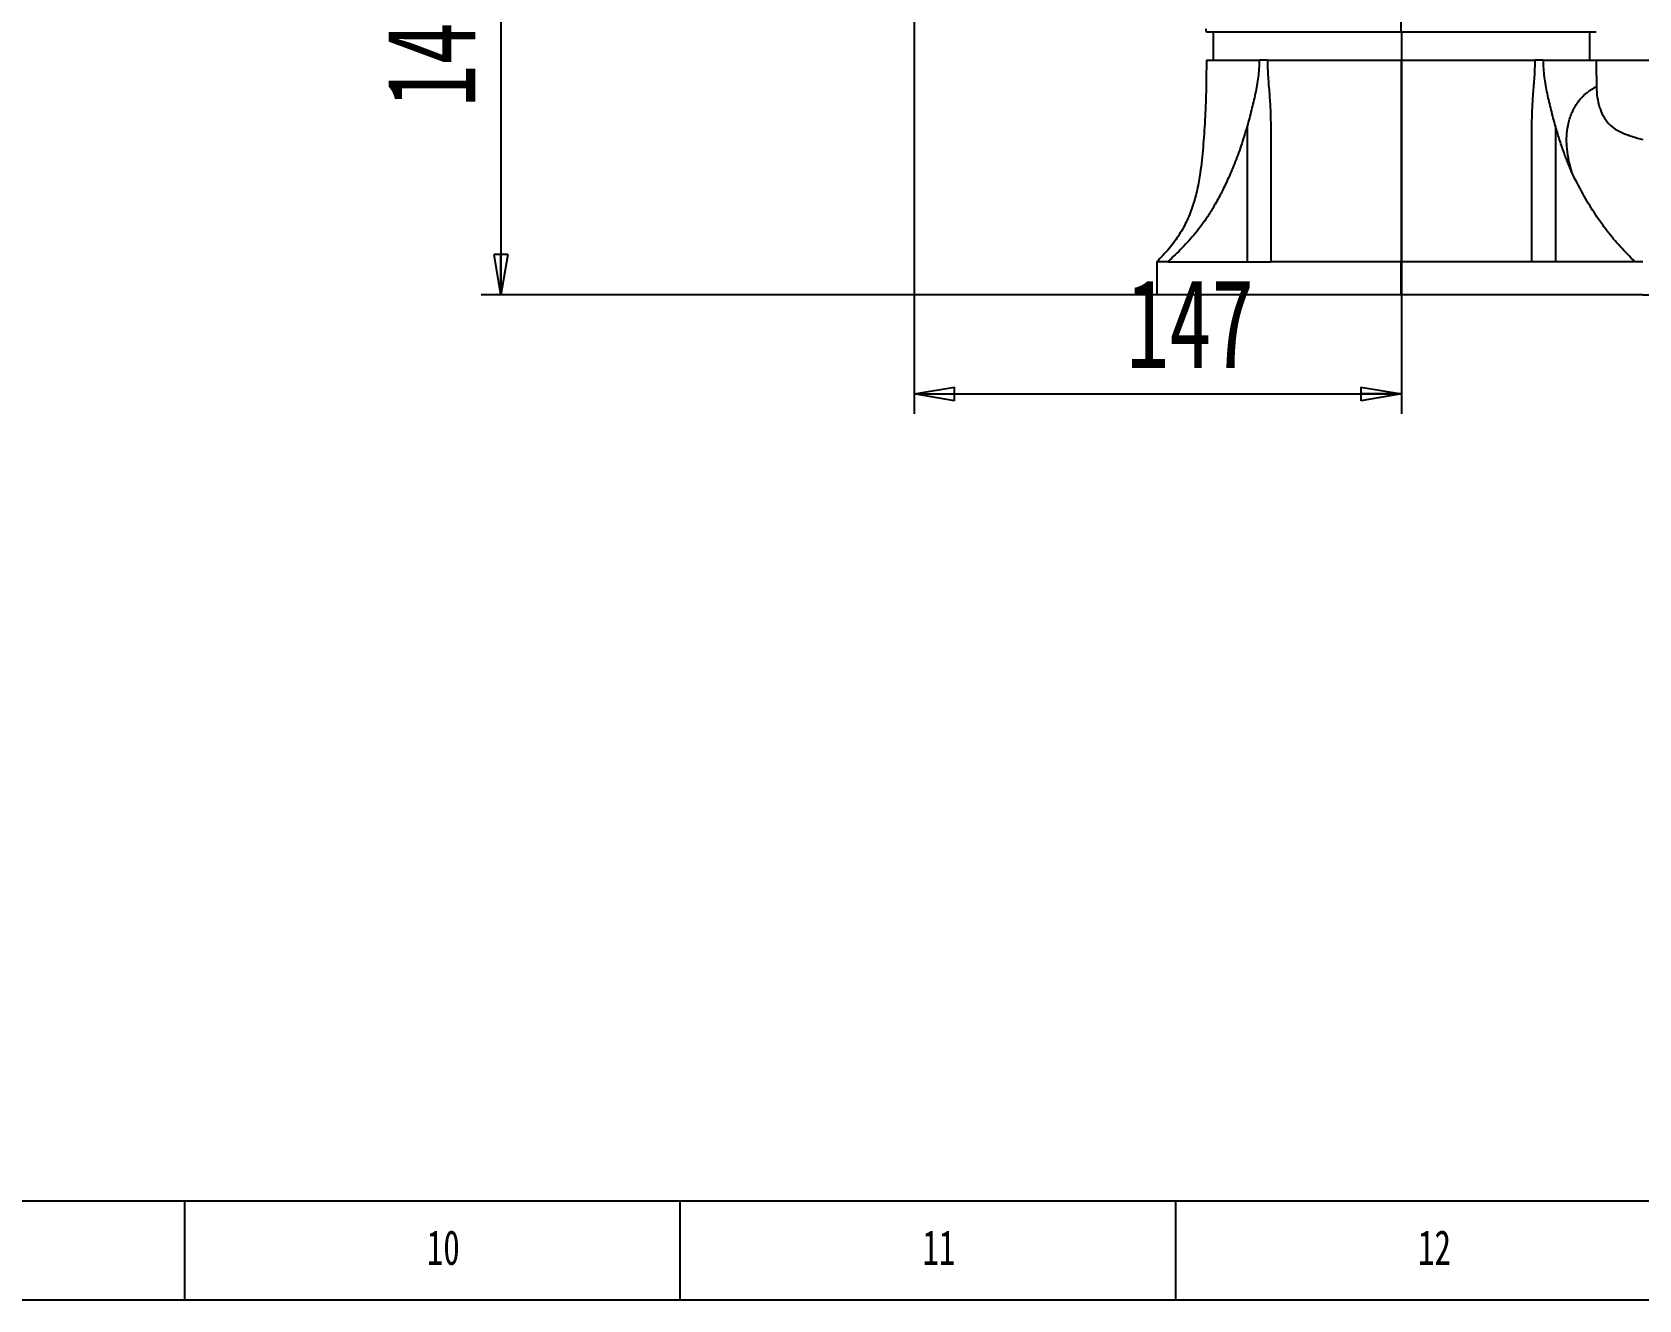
# Model space of a CAD drawing. Header units: millimetres. Extents: x 0 to 841, y 0 to 594.
# Drawn here: x 462.6 to 624.7, y 0 to 127.9 of the extents above; entities that cross this region are included whole.
import ezdxf

# ---------------------------------------------------------------- set-up
doc = ezdxf.new("R2010")
doc.units = ezdxf.units.MM
doc.layers.add('10', color=7, linetype='Continuous')
doc.layers.add('5', color=7, linetype='Continuous')
doc.styles.add('SLDTEXTSTYLE4', font='TXT', dxfattribs={"width": 0.7})
doc.dimstyles.new('SLDDIMSTYLE0', dxfattribs={"dimtxt": 9, "dimasz": 4.08, "dimexe": 0, "dimexo": 0.0625, "dimgap": 2.25, "dimtad": 2, "dimlfac": 3, "dimrnd": 1e-09, "dimzin": 12, "dimdsep": 46, "dimtxsty": 'SLDTEXTSTYLE4', "dimblk1": 'CLOSED', "dimblk2": 'CLOSED', "dimsah": 1, "dimcen": 0.09, "dimadec": 0, "dimazin": 3, "dimtfac": 1, "dimtofl": 0, "dimtmove": 0, "dimatfit": 3, "dimldrblk": 'CLOSED', "dimfxl": 0, "dimfrac": 2, "dimtolj": 1, "dimtzin": 12, "dimarcsym": 0})

# ---------------------------------------------------------------- blocks, each defined once
blk = doc.blocks.new('_Closed')
at = {"color": 0, "linetype": 'ByBlock', "lineweight": -2}
for p, q in [((-1, 0.166667), (0, 0)), ((-1, 0.166667), (-1, -0.166667)), ((0, 0), (-1, -0.166667)), ((0, 0), (-1, 0))]:
    blk.add_line(p, q, dxfattribs=at)
blk = doc.blocks.new('_D_12')
at = {"layer": '10'}
for p, q in [((551.58, 151.56), (551.58, 89.39)), ((600.75, 127.89), (600.75, 89.39)), ((551.58, 91.39), (600.75, 91.39))]:
    blk.add_line(p, q, dxfattribs=at)
at = {"layer": '10', "xscale": 4.08, "yscale": 4.08}
for p, rotation in [((551.58, 91.39, 0), 179.9999999941295), ((600.75, 91.39, 0), 359.9999999941294)]:
    blk.add_blockref('_Closed', p, dxfattribs=dict(at, rotation=rotation))
at = {"layer": '10', "insert": (573.02, 103), "char_height": 9, "attachment_point": 1, "rotation": 360, "style": 'SLDTEXTSTYLE4'}
blk.add_mtext('147', dxfattribs=at)
blk = doc.blocks.new('_D_13')
at = {"layer": '10'}
for p, q in [((524.41, 150.23), (507.91, 150.23)), ((509.91, 150.23), (509.91, 101.39)), ((576.08, 101.39), (507.91, 101.39))]:
    blk.add_line(p, q, dxfattribs=at)
at = {"layer": '10', "xscale": 4.08, "yscale": 4.08}
for p, rotation in [((509.91, 150.23, 0), 89.99999995012676), ((509.91, 101.39, 0), 269.9999999501268)]:
    blk.add_blockref('_Closed', p, dxfattribs=dict(at, rotation=rotation))
at = {"layer": '10', "insert": (498.31, 120.33), "char_height": 9, "attachment_point": 1, "rotation": 90, "style": 'SLDTEXTSTYLE4'}
blk.add_mtext('147', dxfattribs=at)
blk = doc.blocks.new('_D_19')
at = {"layer": '10'}
for p, q in [((619.75, 125.06), (674.45, 125.06)), ((672.45, 101.39), (672.45, 125.06)), ((625.11, 101.39), (674.45, 101.39))]:
    blk.add_line(p, q, dxfattribs=at)
at = {"layer": '10', "xscale": 4.08, "yscale": 4.08}
for p, rotation in [((672.45, 125.06, 0), 90.0000000000004), ((672.45, 101.39, 0), 270.0000000000004)]:
    blk.add_blockref('_Closed', p, dxfattribs=dict(at, rotation=rotation))
at = {"layer": '10', "insert": (660.84, 109.45), "char_height": 9, "attachment_point": 1, "rotation": 90, "style": 'SLDTEXTSTYLE4'}
blk.add_mtext('71', dxfattribs=at)

msp = doc.modelspace()

# ---------------------------------------------------------------- linework, layer by layer
at = {"color": 7, "linetype": 'Continuous', "lineweight": 25}
for p, q in [((581.7457, 127.894), (581.7457, 125.0607)), ((619.7457, 127.894), (619.7457, 125.0607)), ((587.2662, 125.0607), (586.425, 125.0607)), ((615.0663, 125.0607), (614.2252, 125.0607)), ((585.1893, 118.4055), (585.1893, 104.7273)), ((616.302, 118.4055), (616.302, 104.7273)), ((576.0769, 104.7287), (576.0769, 101.394)), ((600.7457, 101.394), (600.7457, 104.7289))]:
    msp.add_line(p, q, dxfattribs=at)
at = {"color": 7, "linetype": 'Continuous', "lineweight": 25, "flags": 128}
msp.add_lwpolyline([(581.079, 127.894), (581.0692, 128.0807), (581.0615, 128.2273)], dxfattribs=at)
at = {"color": 7, "linetype": 'Continuous', "lineweight": 25}
for points, knots in [([(600.7457, 127.894), (600.7457, 130.5899), (600.7457, 135.9701), (600.7457, 144.0236), (600.7457, 151.384), (600.7457, 158.0479), (600.7457, 164.0203), (600.7457, 169.9717), (600.7457, 173.9153), (600.7457, 175.894)], [0, 0, 0, 0, 0.16807744, 0.33543103, 0.5018766, 0.62618291, 0.75028954, 0.87470388, 1, 1, 1, 1]), ([(600.7457, 127.894), (599.8874, 127.894), (598.171, 127.894), (595.6406, 127.894), (593.1982, 127.894), (590.8844, 127.894), (588.7396, 127.894), (586.7994, 127.894), (585.0984, 127.894), (583.6655, 127.894), (582.523, 127.894), (581.6988, 127.894), (581.1765, 127.894), (581.1115, 127.894), (581.079, 127.894)], [0, 0, 0, 0, 0.083343929, 0.166687977, 0.250000469, 0.333308162, 0.41665138, 0.500000886, 0.583346481, 0.666648502, 0.75000034, 0.833340407, 0.916650669, 1, 1, 1, 1]), ([(620.4123, 127.894), (620.3798, 127.894), (620.3148, 127.894), (619.7925, 127.894), (618.9684, 127.894), (617.8258, 127.894), (616.393, 127.894), (614.6919, 127.894), (612.7521, 127.894), (610.6072, 127.894), (608.2936, 127.894), (605.8508, 127.894), (603.3204, 127.894), (601.6039, 127.894), (600.7457, 127.894)], [0, 0, 0, 0, 0.08334415, 0.16665448, 0.24999986, 0.33334652, 0.41664861, 0.49999952, 0.58334384, 0.66665476, 0.74999936, 0.83330664, 0.91665076, 1, 1, 1, 1]), ([(581.079, 125.0607), (581.0725, 124.0103), (581.06, 121.9903), (580.9436, 119.061), (580.756, 116.3168), (580.5168, 113.986), (580.1722, 112.035), (579.7491, 110.4337), (579.1597, 108.895), (578.3598, 107.4268), (577.326, 106.0255), (576.504, 105.1708), (576.079, 104.7289)], [0, 0, 0, 0, 0.14607994, 0.28093653, 0.40764026, 0.5286368, 0.60659726, 0.68295117, 0.75865063, 0.83519462, 0.9147902, 1, 1, 1, 1]), ([(581.079, 125.0607), (581.109, 125.0607), (581.169, 125.0607), (581.6524, 125.0607), (582.4141, 125.0607), (583.4762, 125.0607), (584.7937, 125.0607), (585.8814, 125.0607), (586.425, 125.0607)], [0, 0, 0, 0, 0.1666879, 0.33329301, 0.49999826, 0.66658205, 0.8333827, 1, 1, 1, 1]), ([(586.425, 125.0607), (586.3977, 124.4923), (586.343, 123.3558), (586.0173, 121.6895), (585.6349, 120.0398), (585.3379, 118.9506), (585.1893, 118.4055)], [0, 0, 0, 0, 0.25090618, 0.50172214, 0.75064145, 1, 1, 1, 1]), ([(587.2662, 125.0607), (587.8873, 125.0607), (589.1302, 125.0607), (591.2352, 125.0607), (593.4758, 125.0607), (595.8346, 125.0607), (598.2704, 125.0607), (599.9204, 125.0607), (600.7457, 125.0607)], [0, 0, 0, 0, 0.1666118, 0.33340694, 0.50000172, 0.66669607, 0.83330118, 1, 1, 1, 1]), ([(587.606, 118.406), (587.5975, 118.9521), (587.5806, 120.0431), (587.4698, 121.6936), (587.3173, 123.3588), (587.2832, 124.4933), (587.2662, 125.0607)], [0, 0, 0, 0, 0.24983454, 0.49911445, 0.74953131, 1, 1, 1, 1]), ([(600.7457, 125.0607), (600.7457, 124.0103), (600.7457, 121.9903), (600.7457, 119.061), (600.7457, 116.3168), (600.7457, 113.986), (600.7457, 112.035), (600.7457, 110.4337), (600.7457, 108.895), (600.7457, 107.4268), (600.7457, 106.0255), (600.7457, 105.1708), (600.7457, 104.7289)], [0, 0, 0, 0, 0.14607994, 0.28093653, 0.40764026, 0.5286368, 0.60659726, 0.68295117, 0.75865063, 0.83519462, 0.9147902, 1, 1, 1, 1]), ([(600.7457, 125.0607), (601.5708, 125.0607), (603.2208, 125.0607), (605.6566, 125.0607), (608.0154, 125.0607), (610.256, 125.0607), (612.3611, 125.0607), (613.604, 125.0607), (614.2252, 125.0607)], [0, 0, 0, 0, 0.1666879, 0.33329301, 0.49999826, 0.66658206, 0.8333827, 1, 1, 1, 1]), ([(614.2252, 125.0607), (614.208, 124.4923), (614.1738, 123.3559), (614.0212, 121.6897), (613.9106, 120.0402), (613.8938, 118.951), (613.8853, 118.406)], [0, 0, 0, 0, 0.250906279, 0.501722322, 0.75064152, 1, 1, 1, 1]), ([(616.302, 118.4055), (616.1531, 118.9516), (615.8556, 120.0427), (615.4732, 121.6933), (615.148, 123.3587), (615.0935, 124.4933), (615.0663, 125.0607)], [0, 0, 0, 0, 0.24983457, 0.49911457, 0.74953137, 1, 1, 1, 1]), ([(615.0663, 125.0607), (615.6098, 125.0607), (616.6975, 125.0607), (618.0151, 125.0607), (619.0772, 125.0607), (619.8389, 125.0607), (620.3223, 125.0607), (620.3823, 125.0607), (620.4123, 125.0607)], [0, 0, 0, 0, 0.1666118, 0.33340694, 0.50000172, 0.66669607, 0.83330118, 1, 1, 1, 1]), ([(620.4123, 125.0607), (620.4134, 124.608), (620.4154, 123.719), (620.4312, 122.8302), (620.439, 122.394)], [0, 0, 0, 0, 0.5092555, 1, 1, 1, 1]), ([(618.003, 113.6108), (617.8772, 114.0441), (617.6361, 114.8747), (617.4538, 116.074), (617.4041, 117.1793), (617.4814, 118.0896), (617.6333, 118.8309), (617.8137, 119.4163), (618.0057, 119.8765), (618.1892, 120.2353), (618.3547, 120.5163), (618.5301, 120.7778), (618.777, 121.1039), (619.0866, 121.4435), (619.4116, 121.745), (619.6552, 121.9315), (619.8318, 122.0531), (619.9691, 122.1448), (620.0917, 122.2142), (620.1587, 122.2575), (620.1916, 122.2788)], [0, 0, 0, 0, 0.09175873, 0.17587565, 0.25204247, 0.32945745, 0.38221661, 0.4345513, 0.48655527, 0.51975083, 0.55380209, 0.58884364, 0.6250051, 0.70032275, 0.77420865, 0.83542998, 0.87594464, 0.91665108, 0.95909779, 1, 1, 1, 1]), ([(620.1916, 122.2788), (620.2633, 122.3154), (620.4074, 122.3891), (620.4285, 122.3924), (620.439, 122.394)], [0, 0, 0, 0, 0.49781508, 1, 1, 1, 1]), ([(620.439, 122.394), (620.4535, 122.03), (620.4818, 121.3225), (620.719, 120.3149), (621.0965, 119.4194), (621.6251, 118.6623), (622.3164, 118.0818), (623.1452, 117.6718), (624.0895, 117.3517), (624.7591, 117.1612), (625.1123, 117.0607)], [0, 0, 0, 0, 0.138925316, 0.270062609, 0.393012331, 0.508431506, 0.61936368, 0.734008195, 0.859684568, 1, 1, 1, 1]), ([(585.1893, 118.4055), (584.9866, 117.7282), (584.6032, 116.447), (583.9321, 114.6527), (583.2628, 113.0656), (582.5842, 111.6591), (581.9109, 110.4233), (581.0751, 109.0647), (580.02, 107.6175), (578.6534, 106.0998), (577.6751, 105.1877), (577.1815, 104.7274)], [0, 0, 0, 0, 0.13184371, 0.24942476, 0.35718439, 0.45310361, 0.54063366, 0.61961368, 0.75055796, 0.87412285, 1, 1, 1, 1]), ([(587.606, 104.7274), (587.606, 105.0044), (587.606, 105.5546), (587.606, 106.41), (587.606, 107.3046), (587.606, 108.2695), (587.606, 109.3743), (587.606, 110.6816), (587.606, 112.2334), (587.606, 114.0347), (587.606, 116.1072), (587.606, 117.6073), (587.606, 118.406)], [0, 0, 0, 0, 0.07606392, 0.15107676, 0.22489316, 0.3004757, 0.38104753, 0.47618622, 0.58549628, 0.70771755, 0.84437553, 1, 1, 1, 1]), ([(613.8853, 118.406), (613.8853, 117.6028), (613.8853, 116.0971), (613.8853, 114.0197), (613.8853, 112.2193), (613.8853, 110.6705), (613.8853, 109.1345), (613.8853, 107.6177), (613.8853, 106.0996), (613.8853, 105.1875), (613.8853, 104.7274)], [0, 0, 0, 0, 0.15651982, 0.29340564, 0.41556743, 0.52465155, 0.61955234, 0.75057181, 0.87416229, 1, 1, 1, 1]), ([(618.003, 113.6108), (617.8526, 113.9687), (617.5477, 114.6943), (617.1079, 115.8699), (616.6798, 117.1072), (616.4255, 117.9811), (616.302, 118.4055)], [0, 0, 0, 0, 0.228730041, 0.463760404, 0.739591075, 1, 1, 1, 1]), ([(624.3097, 104.7273), (623.8155, 105.2288), (622.839, 106.2194), (621.4979, 107.8016), (620.292, 109.5158), (619.1145, 111.4468), (618.3927, 112.8521), (618.003, 113.6108)], [0, 0, 0, 0, 0.1928404, 0.38097255, 0.56735697, 0.76643445, 1, 1, 1, 1]), ([(577.1816, 104.7274), (576.9711, 104.7275), (576.5504, 104.7277), (576.2472, 104.728), (576.1007, 104.7283), (576.0723, 104.7286), (576.0768, 104.7288), (576.079, 104.7289)], [0, 0, 0, 0, 0.19885746, 0.39754428, 0.59729427, 0.7982748, 1, 1, 1, 1]), ([(577.1815, 104.7273), (577.3074, 104.7273), (577.5591, 104.7273), (578.0332, 104.7273), (578.6866, 104.7273), (579.5808, 104.7273), (580.678, 104.7273), (581.7722, 104.7273), (582.8219, 104.7273), (584.1473, 104.7273), (585.7449, 104.7273), (586.9866, 104.7273), (587.606, 104.7273)], [0, 0, 0, 0, 0.08403831, 0.16799208, 0.25095033, 0.37961061, 0.49992585, 0.57940092, 0.66213788, 0.74898686, 0.87479232, 1, 1, 1, 1]), ([(600.7457, 104.7289), (599.8593, 104.7288), (598.0876, 104.7286), (595.4336, 104.7283), (592.7924, 104.728), (590.1664, 104.7277), (588.4597, 104.7275), (587.606, 104.7274)], [0, 0, 0, 0, 0.2009983, 0.40180364, 0.60174287, 0.80079399, 1, 1, 1, 1]), ([(613.8853, 104.7274), (613.0316, 104.7275), (611.3249, 104.7277), (608.6989, 104.728), (606.0578, 104.7283), (603.4038, 104.7286), (601.632, 104.7288), (600.7457, 104.7289)], [0, 0, 0, 0, 0.19920601, 0.39825713, 0.59819636, 0.7990017, 1, 1, 1, 1]), ([(624.3097, 104.7273), (624.1173, 104.7273), (623.7313, 104.7273), (623.0068, 104.7273), (622.2411, 104.7273), (621.4887, 104.7273), (620.5144, 104.7273), (619.2058, 104.7273), (617.5412, 104.7273), (615.7464, 104.7273), (614.5047, 104.7273), (613.8853, 104.7273)], [0, 0, 0, 0, 0.12510878, 0.25090554, 0.3377926, 0.42055119, 0.50002932, 0.62035653, 0.74897298, 0.87478515, 1, 1, 1, 1]), ([(625.1123, 104.7273), (625.0076, 104.7273), (624.8204, 104.7273), (624.4659, 104.7273), (624.3097, 104.7273)], [0, 0, 0, 0, 0.55935648, 1, 1, 1, 1]), ([(600.7457, 101.394), (599.7625, 101.394), (597.7978, 101.394), (594.8562, 101.394), (591.93, 101.394), (589.3922, 101.394), (587.2525, 101.394), (585.4987, 101.394), (583.8096, 101.394), (582.2314, 101.394), (580.7872, 101.394), (579.5562, 101.394), (578.5419, 101.394), (577.7421, 101.394), (577.1309, 101.394), (576.6878, 101.394), (576.3318, 101.394), (576.1244, 101.394), (576.0688, 101.394), (576.0803, 101.394), (576.0796, 101.394), (576.0793, 101.394)], [0, 0, 0, 0, 0.06719389, 0.13428323, 0.20102725, 0.26752339, 0.30947102, 0.35180403, 0.3942613, 0.43643609, 0.47825846, 0.52262675, 0.56739901, 0.61243224, 0.65719799, 0.70154762, 0.74579855, 0.81558267, 0.88587661, 0.95651437, 1, 1, 1, 1]), ([(625.1123, 101.394), (625.0206, 101.394), (624.8371, 101.394), (624.369, 101.394), (623.7231, 101.394), (622.8634, 101.394), (621.7692, 101.394), (620.411, 101.394), (618.798, 101.394), (617.0116, 101.394), (614.8482, 101.394), (612.3209, 101.394), (609.4563, 101.394), (606.5645, 101.394), (603.6581, 101.394), (601.717, 101.394), (600.7457, 101.394)], [0, 0, 0, 0, 0.06221418, 0.12454853, 0.18748792, 0.2507835, 0.31364347, 0.37483921, 0.43618157, 0.49811929, 0.56029437, 0.64818852, 0.73563213, 0.82341402, 0.91164166, 1, 1, 1, 1])]:
    msp.add_open_spline(points, degree=3, knots=knots, dxfattribs=at)
at = {"layer": '5', "color": 7, "lineweight": 25}
msp.add_line((0, 10), (831, 10), dxfattribs=at)
at = {"layer": '5'}
for p, q in [((478, 0), (478, 10)), ((528, 0), (528, 10)), ((578, 0), (578, 10))]:
    msp.add_line(p, q, dxfattribs=at)
at = {"layer": '5', "color": 7}
msp.add_line((0, 0), (841, 0), dxfattribs=at)

# ---------------------------------------------------------------- texts
at = {"layer": '10', "char_height": 3.5, "attachment_point": 2, "style": 'SLDTEXTSTYLE4'}
for s, insert in [('10', (504.0889, 7.0308)), ('11', (554.0889, 7.0308)), ('12', (604.0889, 7.0308))]:
    msp.add_mtext(s, dxfattribs=dict(at, insert=insert))

# ---------------------------------------------------------------- dimensions: what is measured, and where the dimension line sits
at = {"layer": '10'}
for base, p1, p2, angle, picture, middle in [((600.7457, 91.394), (551.579, 151.561), (600.7457, 127.894), 360, '_D_12', (578.9385, 91.394)), ((509.9107, 101.394), (524.4123, 150.2277), (576.0769, 101.394), 90, '_D_13', (509.9107, 126.2438)), ((672.4461, 125.0607), (625.1123, 101.394), (619.7457, 125.0607), 90, '_D_19', (672.4461, 113.3927))]:
    dim = msp.add_linear_dim(base=base, p1=p1, p2=p2, angle=angle, dimstyle='SLDDIMSTYLE0', dxfattribs=at)
    dim.commit()
    dim.dimension.update_dxf_attribs({"geometry": picture, "text_midpoint": middle, "dimtype": 160})

doc.saveas('drawing.dxf')
